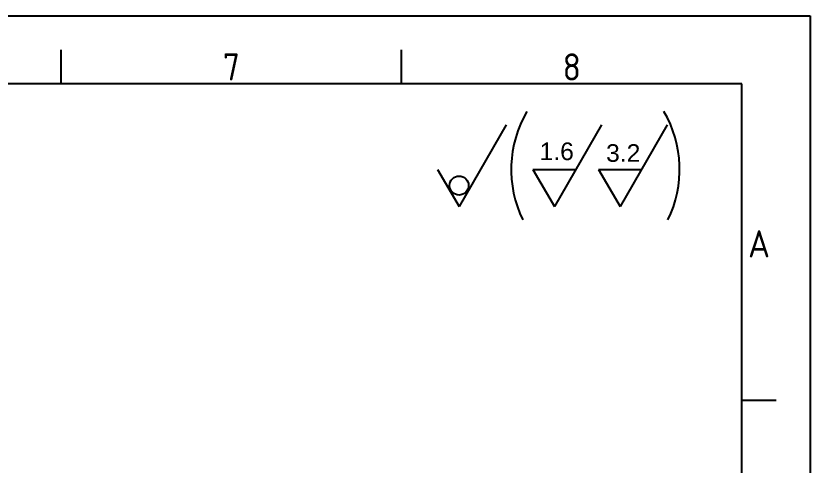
# Model space of a CAD drawing. Header units: millimetres. Extents: x 764 to 1780, y 1208 to 1927.
# Drawn here: x 1498 to 1780.4, y 1767.3 to 1927.1 of the extents above; entities that cross this region are included whole.
import ezdxf
from ezdxf.enums import TextEntityAlignment as Align

# ---------------------------------------------------------------- set-up
doc = ezdxf.new("R2010")
doc.units = ezdxf.units.MM
doc.linetypes.add('ACAD_ISO05W100', pattern=[33, 24, -3, 0, -3, 0, -3])
doc.layers.add('AM_5', color=3, linetype='Continuous', lineweight=25)
doc.layers.add('AM_BOR', color=2, linetype='ACAD_ISO05W100', lineweight=35)
doc.styles.add('ACISOTS', font='isocp.shx', dxfattribs={"height": 1})
doc.styles.get("Standard").update_dxf_attribs({"font": 'arial.ttf'})

# ---------------------------------------------------------------- blocks, each defined once
blk = doc.blocks.new('A3 ZTL')
for p, q in [((401.17, 280.82), (19.57, 280.82)), ((401.17, 9.78), (401.17, 280.82))]:
    blk.add_line(p, q)
at = {"layer": 'AM_BOR', "color": 135, "linetype": 'Continuous', "lineweight": 25}
for p, q in [((0, 290.61), (410.96, 290.61)), ((410.96, 290.61), (410.96, 0))]:
    blk.add_line(p, q, dxfattribs=at)
at = {"layer": 'AM_BOR', "color": 135, "lineweight": 25}
for p, q in [((303.33, 280.82), (303.33, 285.71)), ((352.25, 280.82), (352.25, 285.71)), ((406.07, 235.32), (401.17, 235.32))]:
    blk.add_line(p, q, dxfattribs=at)
at = {"layer": 'AM_BOR', "color": 135, "lineweight": 25, "style": 'ACISOTS'}
for s, p in [('7', (327.79, 283.27)), ('8', (376.71, 283.27)), ('A', (403.62, 257.83))]:
    blk.add_text(s, height=3.91, dxfattribs=at).set_placement(p, align=Align.MIDDLE)

msp = doc.modelspace()

# ---------------------------------------------------------------- linework, layer by layer
at = {"layer": 'AM_5'}
for p, q in [((1672.351, 1888.349), (1655.59, 1859.318)), ((1706.275, 1888.349), (1689.514, 1859.318)), ((1729.598, 1888.349), (1712.836, 1859.318)), ((1647.971, 1872.514), (1655.59, 1859.318)), ((1681.895, 1872.514), (1697.133, 1872.514)), ((1681.895, 1872.514), (1689.514, 1859.318)), ((1705.218, 1872.514), (1720.455, 1872.514)), ((1705.218, 1872.514), (1712.836, 1859.318))]:
    msp.add_line(p, q, dxfattribs=at)
msp.add_circle((1655.619, 1866.795), 3.379, dxfattribs=at)
for centre, start, end in [((1715.18, 1872.485), 149.81687, 205.95777), ((1693, 1872.485), 334.04223, 30.18313)]:
    msp.add_arc(centre, 41.03, start, end, dxfattribs=at)

# ---------------------------------------------------------------- block references
at = {"linetype": 'ByBlock', "lineweight": 0, "xscale": 2.47426245, "yscale": 2.47426245, "zscale": 2.47426245}
msp.add_blockref('A3 ZTL', (763.615, 1208.106), dxfattribs=at)

# ---------------------------------------------------------------- texts
at = {"layer": 'AM_5', "char_height": 6.2709, "attachment_point": 1}
for s, insert in [('1.6', (1684.248, 1882.095)), ('3.2', (1707.899, 1881.488))]:
    msp.add_mtext_dynamic_manual_height_columns(s, width=18.23779, gutter_width=12.5, heights=[0], dxfattribs=dict(at, insert=insert))

doc.saveas('drawing.dxf')
